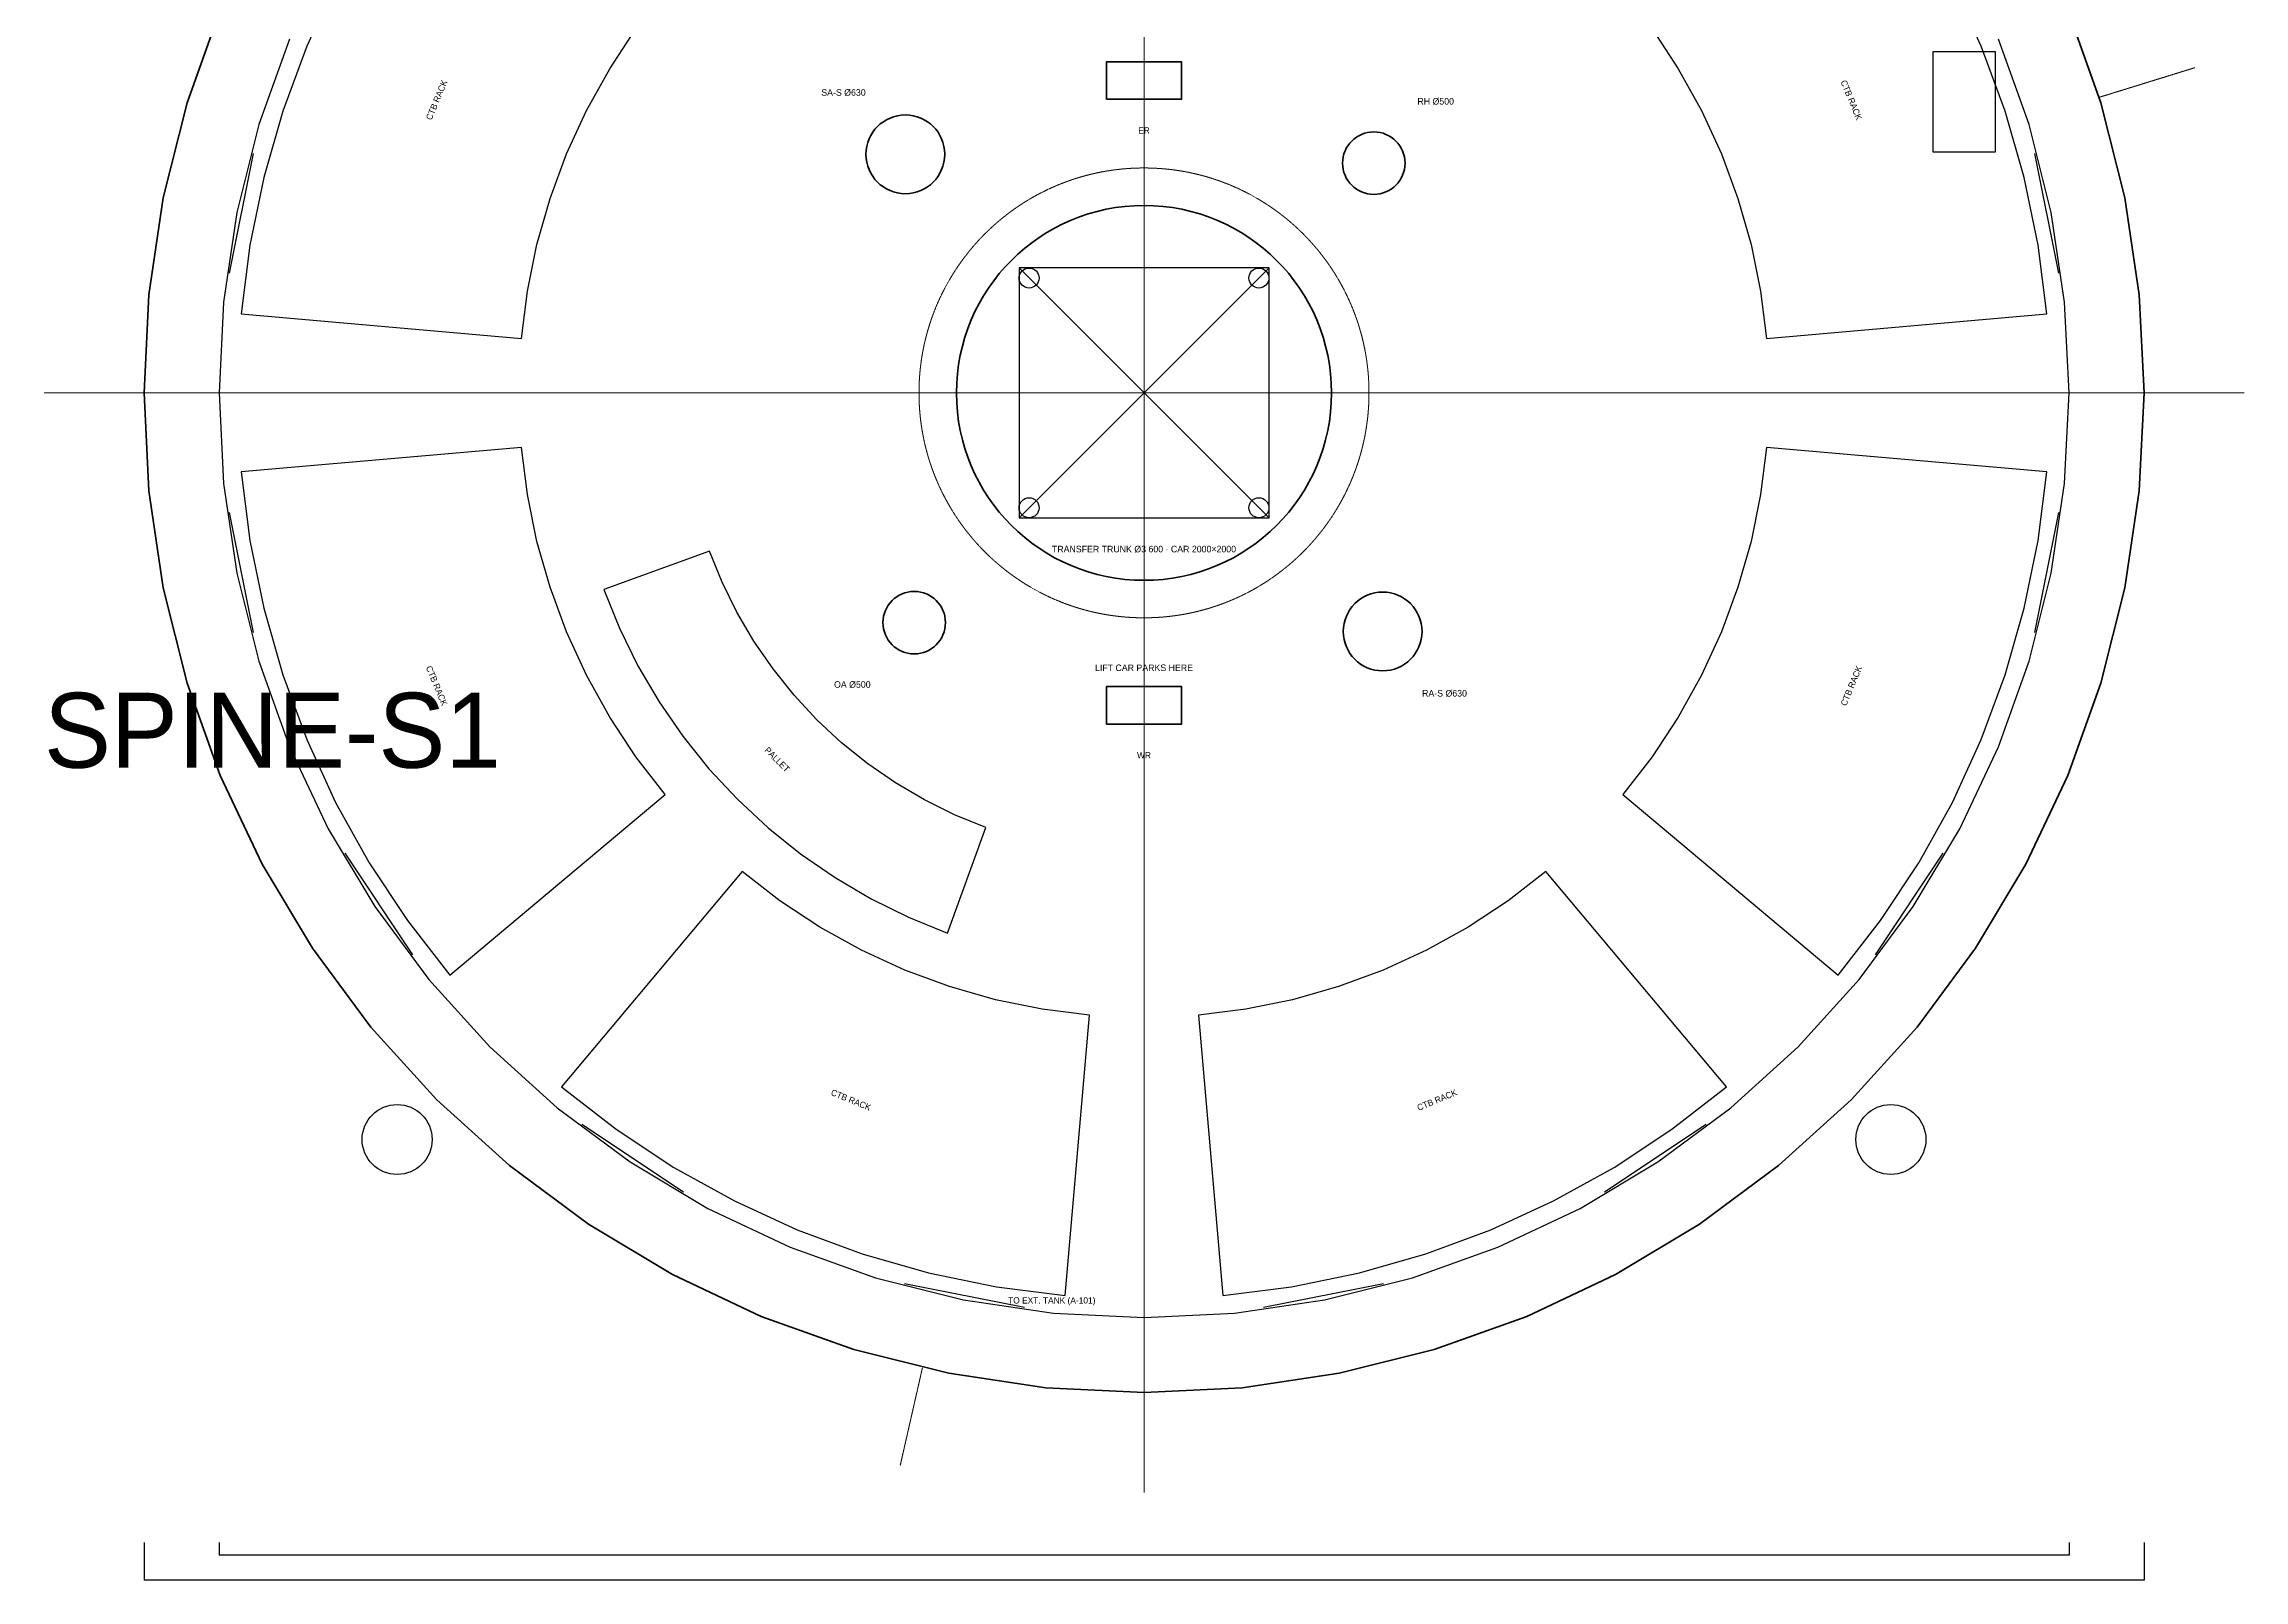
# Model space of a CAD drawing. Header units: millimetres. Extents: x 0 to 221000, y -9500 to 9035.
# Drawn here: x 22600 to 40200, y -9500 to 2792 of the extents above; entities that cross this region are included whole.
import ezdxf
from ezdxf.enums import TextEntityAlignment as Align

# ---------------------------------------------------------------- set-up
doc = ezdxf.new("R2010")
doc.units = ezdxf.units.MM
doc.linetypes.add('CENTER', pattern=[5.08, 3.175, -0.635, 0.635, -0.635])
doc.linetypes.add('DASHED', pattern=[1.524, 1.27, -0.254])
for name, color, linetype, lineweight in [('A-ANNO-DIMS', 2, 'CONTINUOUS', 18), ('A-ANNO-NOTE', 7, 'CONTINUOUS', 18), ('A-ANNO-TEXT', 7, 'CONTINUOUS', 25), ('A-EQPM', 30, 'CONTINUOUS', 25), ('A-EQPM-HIDN', 30, 'DASHED', 18), ('A-GLAZ', 5, 'CONTINUOUS', 25), ('A-GRID', 9, 'CENTER', 18), ('A-HIDN', 8, 'DASHED', 18), ('A-POCHE', 7, 'CONTINUOUS', 50), ('A-WALL-SHFT', 7, 'CONTINUOUS', 35), ('M-ANNO-TEXT', 7, 'CONTINUOUS', 25), ('M-DUCT-OAIR', 3, 'CONTINUOUS', 35), ('M-DUCT-RETN', 30, 'CONTINUOUS', 35), ('M-DUCT-SUPP', 5, 'CONTINUOUS', 35)]:
    doc.layers.add(name, color=color, linetype=linetype, lineweight=lineweight)
doc.layers.add('A-VOID', color=7, linetype='CONTINUOUS')
doc.styles.add('OpenSansCondensed-Light', font='OpenSansCondensed-Light.ttf')
doc.dimstyles.new('EZDXF', dxfattribs={"dimtxt": 0.25, "dimasz": 0.175, "dimexe": 0.375, "dimexo": 0.125, "dimgap": 0.1, "dimtad": 1, "dimlfac": 100, "dimzin": 12, "dimdsep": 46, "dimtxsty": 'OpenSansCondensed-Light', "dimblk": 'ARCHTICK', "dimcen": 2.5, "dimazin": 3, "dimtfac": 0.5, "dimtmove": 2, "dimatfit": 3})

# ---------------------------------------------------------------- blocks, each defined once
blk = doc.blocks.new('_ARCHTICK')
at = {"color": 0, "linetype": 'BYBLOCK', "const_width": 0.15}
blk.add_lwpolyline([(-0.5, -0.5), (0.5, 0.5)], dxfattribs=at)

msp = doc.modelspace()

# ---------------------------------------------------------------- linework, layer by layer
at = {"layer": 'A-EQPM'}
for p, q in [((30400, -1000), (32400, 1000)), ((30400, 1000), (32400, -1000))]:
    msp.add_line(p, q, dxfattribs=at)
for points in [[(25846.17779, 4660.21017), (25506.86154, 4222.9633), (25201.88894, 3761.10612), (24933.03729, 3277.33021), (24701.87339, 2774.45488), (24509.7444, 2255.41077), (24357.76999, 1723.22272), (24246.83584, 1180.99218), (24177.58844, 631.87913), (26419.02651, 435.77871), (26466.78334, 814.47737), (26543.28965, 1188.42946), (26648.09959, 1555.4557), (26780.60234, 1913.41716), (26940.02572, 2260.22773), (27125.44065, 2593.86629), (27335.76658, 2912.38848), (27569.77778, 3213.93805)], [(38622.41156, 631.87913), (38553.16416, 1180.99218), (38442.23001, 1723.22272), (38290.2556, 2255.41077), (38098.12661, 2774.45488), (37866.96271, 3277.33021), (37598.11106, 3761.10612), (37293.13846, 4222.9633), (36953.82221, 4660.21017), (35230.22222, 3213.93805), (35464.23342, 2912.38848), (35674.55935, 2593.86629), (35859.97428, 2260.22773), (36019.39766, 1913.41716), (36151.90041, 1555.4557), (36256.71035, 1188.42946), (36333.21666, 814.47737), (36380.97349, 435.77871)], [(37711.61139, 1929.65325), (38211.61139, 1929.65325), (38211.61139, 2729.65325), (37711.61139, 2729.65325)], [(30400, -1000), (32400, -1000), (32400, 1000), (30400, 1000)], [(24177.58844, -631.87913), (24246.83584, -1180.99218), (24357.76999, -1723.22272), (24509.7444, -2255.41077), (24701.87339, -2774.45488), (24933.03729, -3277.33021), (25201.88894, -3761.10612), (25506.86154, -4222.9633), (25846.17779, -4660.21017), (27569.77778, -3213.93805), (27335.76658, -2912.38848), (27125.44065, -2593.86629), (26940.02572, -2260.22773), (26780.60234, -1913.41716), (26648.09959, -1555.4557), (26543.28965, -1188.42946), (26466.78334, -814.47737), (26419.02651, -435.77871)], [(36953.82221, -4660.21017), (37293.13846, -4222.9633), (37598.11106, -3761.10612), (37866.96271, -3277.33021), (38098.12661, -2774.45488), (38290.2556, -2255.41077), (38442.23001, -1723.22272), (38553.16416, -1180.99218), (38622.41156, -631.87913), (36380.97349, -435.77871), (36333.21666, -814.47737), (36256.71035, -1188.42946), (36151.90041, -1555.4557), (36019.39766, -1913.41716), (35859.97428, -2260.22773), (35674.55935, -2593.86629), (35464.23342, -2912.38848), (35230.22222, -3213.93805)], [(27077.41394, -1573.29266), (27203.15115, -1883.20465), (27351.0736, -2183.1617), (27520.39935, -2471.5782), (27710.23331, -2746.92952), (27919.572, -3007.76012), (28147.30881, -3252.69119), (28392.23988, -3480.428), (28653.07048, -3689.76669), (28928.4218, -3879.60065), (29216.8383, -4048.9264), (29516.79535, -4196.84885), (29826.70734, -4322.58606), (30134.52547, -3476.8627), (29885.24844, -3375.72625), (29643.97863, -3256.74515), (29411.99145, -3120.54835), (29190.51321, -2967.85581), (28980.71469, -2799.4747), (28783.70491, -2616.29509), (28600.5253, -2419.28531), (28432.14419, -2209.48679), (28279.45165, -1988.00855), (28143.25485, -1756.02137), (28024.27375, -1514.75156), (27923.1373, -1265.47453)], [(26739.78983, -5553.82221), (27177.0367, -5893.13846), (27638.89388, -6198.11106), (28122.66979, -6466.96271), (28625.54512, -6698.12661), (29144.58923, -6890.2556), (29676.77728, -7042.23001), (30219.00782, -7153.16416), (30768.12087, -7222.41156), (30964.22129, -4980.97349), (30585.52263, -4933.21666), (30211.57054, -4856.71035), (29844.5443, -4751.90041), (29486.58284, -4619.39766), (29139.77227, -4459.97428), (28806.13371, -4274.55935), (28487.61152, -4064.23342), (28186.06195, -3830.22222)], [(32031.87913, -7222.41156), (32580.99218, -7153.16416), (33123.22272, -7042.23001), (33655.41077, -6890.2556), (34174.45488, -6698.12661), (34677.33021, -6466.96271), (35161.10612, -6198.11106), (35622.9633, -5893.13846), (36060.21017, -5553.82221), (34613.93805, -3830.22222), (34312.38848, -4064.23342), (33993.86629, -4274.55935), (33660.22773, -4459.97428), (33313.41716, -4619.39766), (32955.4557, -4751.90041), (32588.42946, -4856.71035), (32214.47737, -4933.21666), (31835.77871, -4980.97349)]]:
    msp.add_lwpolyline(points, close=True, dxfattribs=at)
for centre, radius in [((30480.76118, 919.23882), 80), ((32319.23882, 919.23882), 80), ((30480.76118, -919.23882), 80), ((32319.23882, -919.23882), 80), ((25424.9477, -5975.0523), 280), ((37375.0523, -5975.0523), 280)]:
    msp.add_circle(centre, radius, dxfattribs=at)
at = {"layer": 'A-EQPM-HIDN'}
for p, q in [((39042.2269, 2365.6644), (39806.44959, 2602.23084)), ((29627.61202, -7801.19483), (29450.37322, -8581.31432))]:
    msp.add_line(p, q, dxfattribs=at)
at = {"layer": 'A-GLAZ'}
for p, q in [((24273.13698, 1916.30464), (24082.29909, 956.89777)), ((38717.70091, 956.89777), (38526.86302, 1916.30464)), ((24082.29909, -956.89777), (24273.13698, -1916.30464)), ((38526.86302, -1916.30464), (38717.70091, -956.89777)), ((25005.51482, -3684.42116), (25548.97516, -4497.76704)), ((37251.02484, -4497.76704), (37794.48518, -3684.42116)), ((26902.23296, -5851.02484), (27715.57884, -6394.48518)), ((35084.42116, -6394.48518), (35897.76704, -5851.02484)), ((29483.69536, -7126.86302), (30443.10223, -7317.70091)), ((32356.89777, -7317.70091), (33316.30464, -7126.86302))]:
    msp.add_line(p, q, dxfattribs=at)
at = {"layer": 'A-GRID'}
for q in [(31400, 8800), (22600, 0), (40200, 0), (31400, -8800)]:
    msp.add_line((31400, 0), q, dxfattribs=at)
at = {"layer": 'A-HIDN'}
msp.add_circle((31400, 0), 1800, dxfattribs=at)
at = {"layer": 'A-POCHE'}
msp.add_lwpolyline([(24008.96374, 3061.46746), (23744.47731, 2322.27742), (23553.71776, 1560.72258), (23438.52219, 784.13712), (23400, 0), (23438.52219, -784.13712), (23553.71776, -1560.72258), (23744.47731, -2322.27742), (24008.96374, -3061.46746), (24344.62989, -3771.17389), (24748.2431, -4444.56186), (25215.91637, -5075.14627), (25743.14575, -5656.85425), (26324.85373, -6184.08363), (26955.43814, -6651.7569), (27628.82611, -7055.37011), (28338.53254, -7391.03626), (29077.72258, -7655.52269), (29839.27742, -7846.28224), (30615.86288, -7961.47781), (31400, -8000), (32184.13712, -7961.47781), (32960.72258, -7846.28224), (33722.27742, -7655.52269), (34461.46746, -7391.03626), (35171.17389, -7055.37011), (35844.56186, -6651.7569), (36475.14627, -6184.08363), (37056.85425, -5656.85425), (37584.08363, -5075.14627), (38051.7569, -4444.56186), (38455.37011, -3771.17389), (38791.03626, -3061.46746), (39055.52269, -2322.27742), (39246.28224, -1560.72258), (39361.47781, -784.13712), (39400, 0), (39361.47781, 784.13712), (39246.28224, 1560.72258), (39055.52269, 2322.27742), (38791.03626, 3061.46746)], dxfattribs=at)
at = {"layer": 'A-VOID'}
msp.add_lwpolyline([(24563.29146, 2831.8574), (24318.64152, 2148.10661), (24142.18893, 1443.66838), (24035.63302, 725.32684), (24000, 0), (24035.63302, -725.32684), (24142.18893, -1443.66838), (24318.64152, -2148.10661), (24563.29146, -2831.8574), (24873.78264, -3488.33585), (25247.12487, -4111.21972), (25679.72265, -4694.5103), (26167.40982, -5232.59018), (26705.4897, -5720.27735), (27288.78028, -6152.87513), (27911.66415, -6526.21736), (28568.1426, -6836.70854), (29251.89339, -7081.35848), (29956.33162, -7257.81107), (30674.67316, -7364.36698), (31400, -7400), (32125.32684, -7364.36698), (32843.66838, -7257.81107), (33548.10661, -7081.35848), (34231.8574, -6836.70854), (34888.33585, -6526.21736), (35511.21972, -6152.87513), (36094.5103, -5720.27735), (36632.59018, -5232.59018), (37120.27735, -4694.5103), (37552.87513, -4111.21972), (37926.21736, -3488.33585), (38236.70854, -2831.8574), (38481.35848, -2148.10661), (38657.81107, -1443.66838), (38764.36698, -725.32684), (38800, 0), (38764.36698, 725.32684), (38657.81107, 1443.66838), (38481.35848, 2148.10661), (38236.70854, 2831.8574)], dxfattribs=at)
at = {"layer": 'A-WALL-SHFT'}
for points in [[(31100, 2350), (31700, 2350), (31700, 2650), (31100, 2650)], [(31100, -2650), (31700, -2650), (31700, -2350), (31100, -2350)]]:
    msp.add_lwpolyline(points, close=True, dxfattribs=at)
msp.add_circle((31400, 0), 1500, dxfattribs=at)
at = {"layer": 'M-DUCT-OAIR'}
msp.add_circle((29561.52237, -1838.47763), 250, dxfattribs=at)
at = {"layer": 'M-DUCT-RETN'}
for centre, radius in [((33238.47763, 1838.47763), 250), ((33309.18831, -1909.18831), 315)]:
    msp.add_circle(centre, radius, dxfattribs=at)
at = {"layer": 'M-DUCT-SUPP'}
msp.add_circle((29490.81169, 1909.18831), 315, dxfattribs=at)

# ---------------------------------------------------------------- texts
at = {"layer": 'A-ANNO-NOTE'}
for s, rotation, p in [('CTB RACK', 67.5, (25741.23786, 2343.93602)), ('CTB RACK', -67.5, (37058.76214, 2343.93602)), ('CTB RACK', -67.5, (25741.23786, -2343.93602)), ('CTB RACK', 67.5, (37058.76214, -2343.93602)), ('PALLET', -45, (28465.50686, -2934.49314)), ('CTB RACK', -22.5, (29056.06398, -5658.76214)), ('CTB RACK', 22.5, (33743.93602, -5658.76214))]:
    msp.add_text(s, height=50, rotation=rotation, dxfattribs=at).set_placement(p, align=Align.MIDDLE_CENTER)
for s, height, p in [('ER', 50, (31400, 2100)), ('TRANSFER TRUNK Ø3 600 · CAR 2000×2000', 52.5, (31400, -1250)), ('LIFT CAR PARKS HERE', 52.5, (31400, -2200)), ('WR', 50, (31400, -2900)), ('TO EXT. TANK (A-101)', 50, (30662.28903, -7262.62917))]:
    msp.add_text(s, height=height, dxfattribs=at).set_placement(p, align=Align.MIDDLE_CENTER)
at = {"layer": 'A-ANNO-TEXT'}
msp.add_text('SPINE-S1', height=600, dxfattribs=at).set_placement((22600, -3000))
at = {"layer": 'M-ANNO-TEXT'}
for s, p in [('SA-S Ø630', (28995.83694, 2404.16306)), ('RH Ø500', (33733.45238, 2333.45238)), ('OA Ø500', (29066.54762, -2333.45238)), ('RA-S Ø630', (33804.16306, -2404.16306))]:
    msp.add_text(s, height=52.5, dxfattribs=at).set_placement(p, align=Align.MIDDLE_CENTER)

# ---------------------------------------------------------------- dimensions: what is measured, and where the dimension line sits
at = {"layer": 'A-ANNO-DIMS'}
for base, p1, p2 in [((23400, -9500), (23400, -9200), (39400, -9200)), ((24000, -9300), (24000, -9200), (38800, -9200))]:
    msp.add_linear_dim(base=base, p1=p1, p2=p2, dimstyle='EZDXF', dxfattribs=at).render()

doc.saveas('drawing.dxf')
